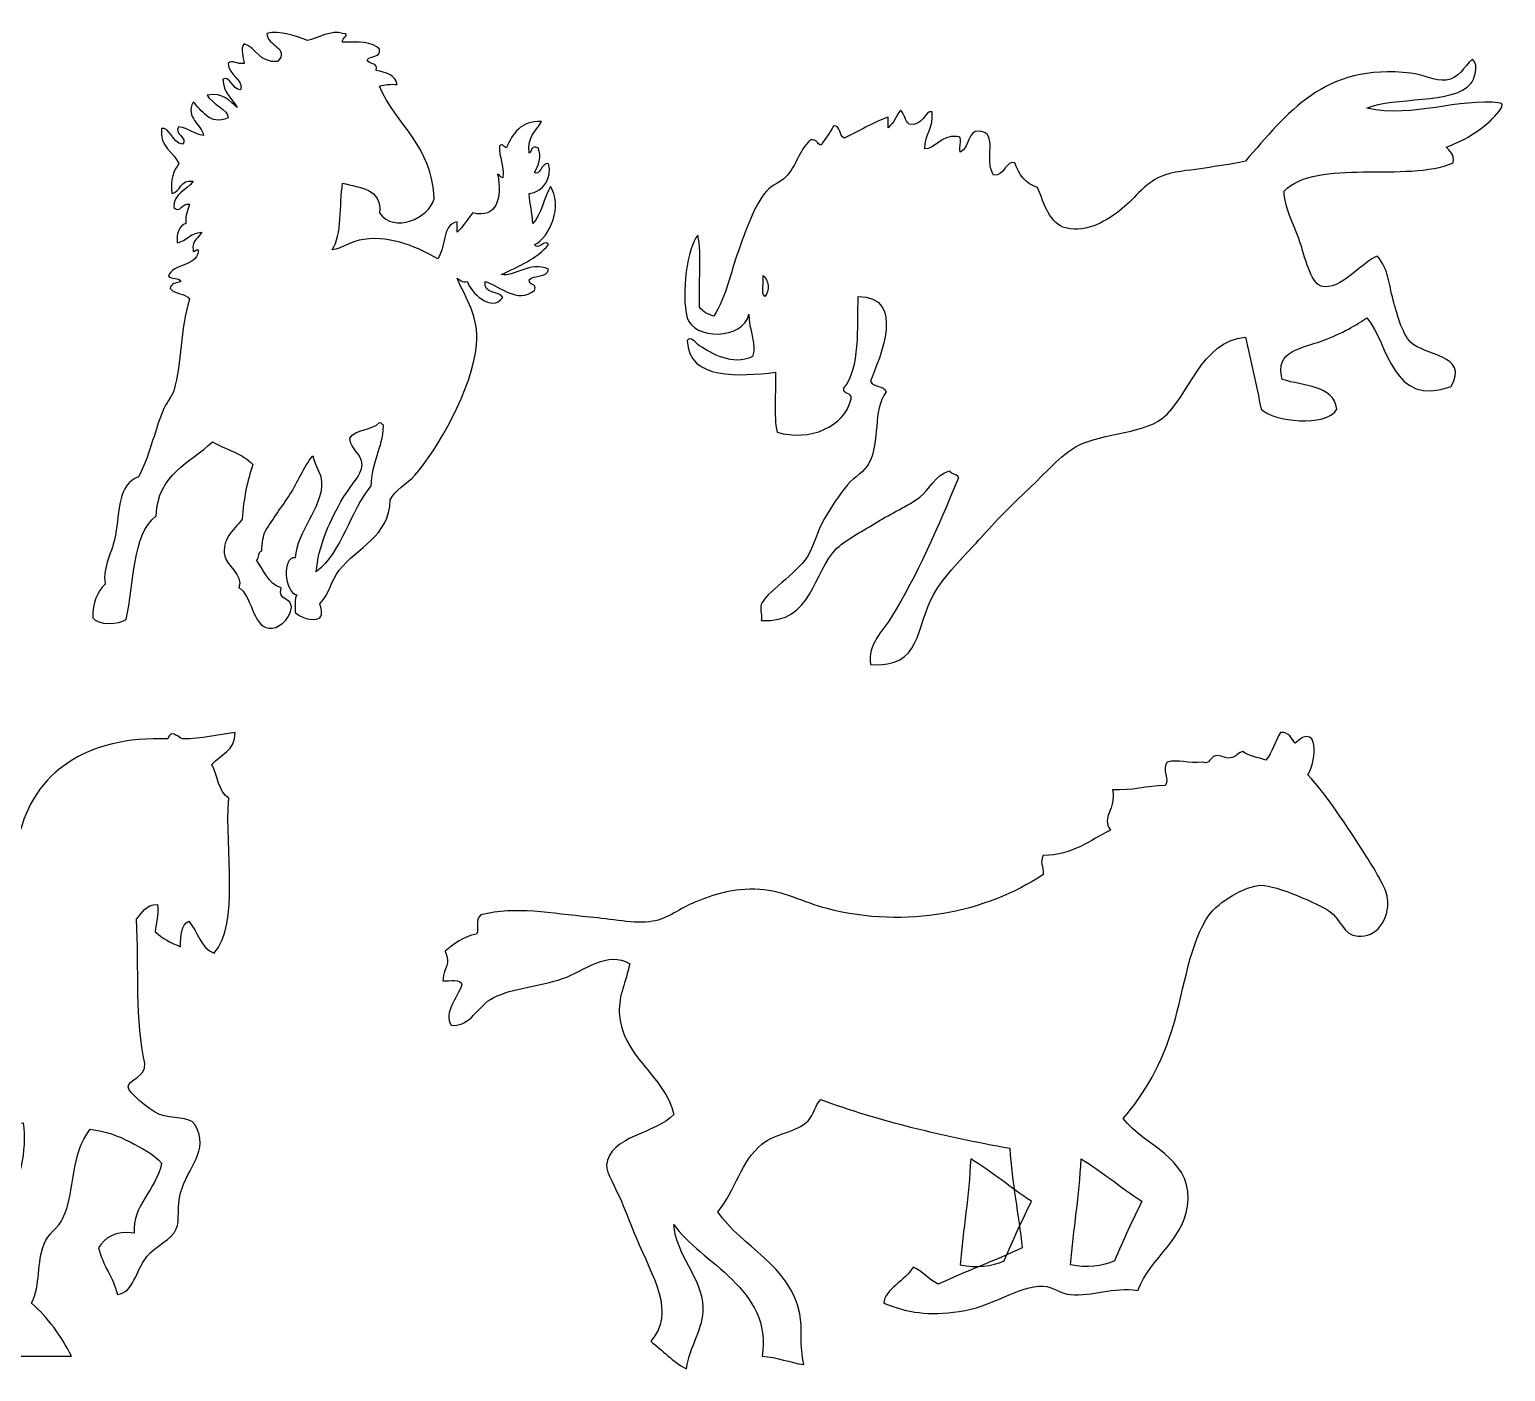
# Model space of a CAD drawing. Header units: centimetres. Extents: x -66 to 65, y -66 to 66.
# Drawn here: x 53.62 to 64.94, y 38.38 to 48.67 of the extents above; entities that cross this region are included whole.
import ezdxf

# ---------------------------------------------------------------- set-up
doc = ezdxf.new("R2010")
doc.units = ezdxf.units.CM
doc.header["$MEASUREMENT"] = 0
doc.layers.add('Layer 1', color=7, linetype='Continuous')

msp = doc.modelspace()

# ---------------------------------------------------------------- linework, layer by layer
at = {"layer": 'Layer 1'}
for points, knots in [([(54.9408, 47.11522), (54.85354, 47.11247), (54.8261, 47.04992), (54.75173, 47.0342), (54.75173, 47.0342), (54.74612, 47.11186), (54.76591, 47.16408), (54.81928, 47.18274), (54.81928, 47.18274), (54.80965, 47.25087), (54.83772, 47.28132), (54.84629, 47.33128), (54.84629, 47.33128), (54.78591, 47.34313), (54.77877, 47.25698), (54.72479, 47.30427), (54.72479, 47.30427), (54.7236, 47.42243), (54.82888, 47.43421), (54.8733, 47.50678), (54.8733, 47.50678), (54.76953, 47.52501), (54.78427, 47.42476), (54.71124, 47.41227), (54.71124, 47.41227), (54.69888, 47.51914), (54.72307, 47.58951), (54.76524, 47.64182), (54.76524, 47.64182), (54.72518, 47.73678), (54.61575, 47.76236), (54.63022, 47.91188), (54.63022, 47.91188), (54.69385, 47.93109), (54.71341, 47.79988), (54.79222, 47.79036), (54.79222, 47.79036), (54.84241, 47.83783), (54.71602, 47.87696), (54.76521, 47.9254), (54.76521, 47.9254), (54.83932, 47.91394), (54.88022, 47.86933), (54.95428, 47.8579), (54.95428, 47.8579), (54.93827, 47.94561), (54.81215, 47.99458), (54.87324, 48.11447), (54.87324, 48.11447), (54.94089, 48.05626), (54.99736, 47.9295), (55.1433, 47.99292), (55.1433, 47.99292), (55.14626, 48.05465), (55.01556, 48.09907), (54.98127, 48.16847), (54.98127, 48.16847), (55.11113, 48.1903), (55.15005, 48.12119), (55.21082, 48.07391), (55.21082, 48.07391), (55.17322, 48.14437), (55.10491, 48.18406), (55.10279, 48.29), (55.10279, 48.29), (55.15774, 48.32072), (55.17174, 48.21044), (55.23781, 48.20896), (55.23781, 48.20896), (55.26506, 48.28151), (55.14346, 48.32141), (55.14333, 48.41153), (55.14333, 48.41153), (55.17836, 48.44495), (55.20956, 48.39838), (55.26488, 48.41153), (55.26488, 48.41153), (55.26067, 48.4559), (55.23366, 48.5221), (55.26488, 48.56007), (55.26488, 48.56007), (55.36447, 48.52917), (55.38016, 48.41434), (55.52142, 48.42505), (55.52142, 48.42505), (55.61828, 48.52821), (55.43861, 48.5475), (55.4404, 48.64111), (55.4404, 48.64111), (55.53441, 48.66505), (55.66985, 48.62037), (55.75092, 48.58708), (55.75092, 48.58708), (55.83318, 48.60407), (55.93679, 48.67103), (56.02103, 48.64111), (56.02103, 48.64111), (56.08784, 48.63645), (56.00976, 48.60566), (56.02103, 48.57361), (56.02103, 48.57361), (56.13647, 48.57655), (56.25198, 48.57954), (56.30458, 48.51958), (56.30458, 48.51958), (56.31511, 48.45052), (56.23073, 48.47637), (56.21007, 48.43856), (56.21007, 48.43856), (56.21589, 48.39488), (56.29812, 48.42761), (56.27759, 48.35752), (56.27759, 48.35752), (56.35289, 48.34284), (56.42271, 48.32262), (56.43959, 48.24949), (56.43959, 48.24949), (56.38741, 48.25214), (56.34008, 48.24999), (56.30457, 48.236), (56.30457, 48.236), (56.43141, 47.93522), (56.70735, 47.78356), (56.72314, 47.37179), (56.72314, 47.37179), (56.68253, 47.22434), (56.41519, 47.10255), (56.30457, 47.26376), (56.30457, 47.26376), (56.32254, 47.45275), (56.15323, 47.45455), (56.02102, 47.49331), (56.02102, 47.49331), (55.99409, 47.3222), (56.01941, 47.09882), (55.93998, 46.98018), (55.93998, 46.98018), (56.01372, 46.98661), (56.08346, 47.04752), (56.18303, 47.06122), (56.18303, 47.06122), (56.40404, 47.09159), (56.61168, 46.99129), (56.75016, 46.91266), (56.75016, 46.91266), (56.81445, 46.99243), (56.77918, 47.17177), (56.8987, 47.19621), (56.8987, 47.19621), (56.8987, 47.16922), (56.8987, 47.14221), (56.8987, 47.11519), (56.8987, 47.11519), (56.94611, 47.15781), (56.97691, 47.21705), (57.02025, 47.26373), (57.02025, 47.26373), (57.20202, 47.21788), (57.24795, 47.38044), (57.20929, 47.56083), (57.20929, 47.56083), (57.22702, 47.55604), (57.23054, 47.53707), (57.2498, 47.53382), (57.2498, 47.53382), (57.26094, 47.635), (57.22078, 47.68487), (57.22281, 47.77689), (57.22281, 47.77689), (57.2503, 47.80404), (57.24927, 47.77094), (57.27679, 47.76337), (57.27679, 47.76337), (57.32526, 47.87248), (57.38381, 47.97144), (57.54685, 47.96594), (57.54685, 47.96594), (57.51002, 47.89024), (57.43125, 47.85648), (57.45237, 47.72287), (57.45237, 47.72287), (57.47206, 47.73917), (57.46536, 47.7819), (57.51992, 47.76335), (57.51992, 47.76335), (57.55101, 47.69847), (57.52095, 47.62034), (57.49288, 47.57433), (57.49288, 47.57433), (57.53154, 47.54097), (57.54384, 47.64881), (57.60094, 47.64183), (57.60094, 47.64183), (57.632, 47.53639), (57.55879, 47.42466), (57.4524, 47.41228), (57.4524, 47.41228), (57.45288, 47.32724), (57.47891, 47.26779), (57.47941, 47.18273), (57.47941, 47.18273), (57.54667, 47.25499), (57.56408, 47.37712), (57.61445, 47.46628), (57.61445, 47.46628), (57.71145, 47.32822), (57.61207, 47.07366), (57.4929, 47.0207), (57.4929, 47.0207), (57.52325, 46.97374), (57.56884, 47.06589), (57.60096, 47.0207), (57.60096, 47.0207), (57.50984, 46.91373), (57.37273, 46.8528), (57.23636, 46.79112), (57.23636, 46.79112), (57.33418, 46.76913), (57.45903, 46.8964), (57.60096, 46.83165), (57.60096, 46.83165), (57.5922, 46.76386), (57.48642, 46.7931), (57.45242, 46.75063), (57.45242, 46.75063), (57.44721, 46.70494), (57.51219, 46.72938), (57.4929, 46.66959), (57.4929, 46.66959), (57.35923, 46.56413), (57.22967, 46.70213), (57.11484, 46.73714), (57.11484, 46.73714), (57.09939, 46.63617), (57.22012, 46.67139), (57.24986, 46.61562), (57.24986, 46.61562), (57.16453, 46.49399), (56.99464, 46.65772), (56.97977, 46.73714), (56.97977, 46.73714), (56.93312, 46.72645), (56.92278, 46.75212), (56.89875, 46.76415), (56.89875, 46.76415), (56.96916, 46.59463), (57.06676, 46.47956), (57.04729, 46.25099), (57.04729, 46.25099), (57.0189, 45.9173), (56.74207, 45.4388), (56.57472, 45.25174), (56.57472, 45.25174), (56.51508, 45.18512), (56.41875, 45.13673), (56.38565, 45.0627), (56.38565, 45.0627), (56.37959, 44.77719), (56.13321, 44.70075), (55.99404, 44.52255), (55.99404, 44.52255), (55.93057, 44.44124), (55.92117, 44.34327), (55.8455, 44.26601), (55.8455, 44.26601), (55.8541, 44.23508), (55.8723, 44.18452), (55.8455, 44.15795), (55.8455, 44.15795), (55.78015, 44.12078), (55.69649, 44.16692), (55.65646, 44.19846), (55.65646, 44.19846), (55.66014, 44.24429), (55.64598, 44.30792), (55.66995, 44.3335), (55.66995, 44.3335), (55.57227, 44.35274), (55.55554, 44.6319), (55.65646, 44.61708), (55.65646, 44.61708), (55.66826, 44.82414), (55.86471, 44.99379), (55.859, 45.19771), (55.859, 45.19771), (55.85699, 45.26917), (55.81026, 45.31963), (55.79145, 45.40025), (55.79145, 45.40025), (55.71721, 45.30984), (55.67908, 45.20073), (55.6159, 45.1032), (55.6159, 45.1032), (55.55457, 45.00845), (55.48541, 44.91807), (55.42688, 44.81962), (55.42688, 44.81962), (55.41291, 44.79612), (55.40241, 44.72794), (55.39987, 44.67108), (55.39987, 44.67108), (55.36825, 44.66669), (55.38675, 44.61216), (55.35934, 44.60356), (55.35934, 44.60356), (55.41477, 44.52389), (55.44747, 44.42161), (55.54841, 44.3875), (55.54841, 44.3875), (55.52357, 44.28616), (55.6272, 44.31323), (55.62945, 44.23896), (55.62945, 44.23896), (55.61442, 44.13638), (55.52073, 44.06894), (55.4539, 44.07693), (55.4539, 44.07693), (55.32986, 44.09169), (55.3215, 44.3394), (55.22432, 44.3875), (55.22432, 44.3875), (55.26242, 44.49302), (55.13005, 44.55435), (55.11632, 44.63055), (55.11632, 44.63055), (55.09238, 44.76303), (55.17821, 44.82293), (55.25134, 44.91413), (55.25134, 44.91413), (55.25986, 45.07214), (55.29, 45.20856), (55.33238, 45.33273), (55.33238, 45.33273), (55.25774, 45.4201), (55.12233, 45.44671), (55.02181, 45.50828), (55.02181, 45.50828), (54.85242, 45.34456), (54.60202, 45.2619), (54.58972, 44.94112), (54.58972, 44.94112), (54.40284, 44.78592), (54.42271, 44.42394), (54.36014, 44.14441), (54.36014, 44.14441), (54.3082, 44.10417), (54.13749, 44.09935), (54.10357, 44.15793), (54.10357, 44.15793), (54.10164, 44.27694), (54.1399, 44.35568), (54.19808, 44.41447), (54.19808, 44.41447), (54.17895, 44.55708), (54.25687, 44.66188), (54.27912, 44.79259), (54.27912, 44.79259), (54.30976, 44.97208), (54.29804, 45.186), (54.4547, 45.2382), (54.4547, 45.2382), (54.53696, 45.39171), (54.57165, 45.56962), (54.64377, 45.75133), (54.64377, 45.75133), (54.66308, 45.80007), (54.71031, 45.85161), (54.72481, 45.89987), (54.72481, 45.89987), (54.79143, 46.12217), (54.77127, 46.36445), (54.84631, 46.60202), (54.84631, 46.60202), (54.81681, 46.64904), (54.7305, 46.63922), (54.6978, 46.68304), (54.6978, 46.68304), (54.70092, 46.72492), (54.74572, 46.72519), (54.77882, 46.73707), (54.77882, 46.73707), (54.76779, 46.77104), (54.70765, 46.75591), (54.68431, 46.77758), (54.68431, 46.77758), (54.71984, 46.88156), (54.89418, 46.84682), (54.91386, 46.9666), (54.91386, 46.9666), (54.9124, 47.01444), (54.86922, 46.93792), (54.87338, 46.98009), (54.87338, 46.98009), (54.8628, 47.0582), (54.9177, 47.07085), (54.9408, 47.11522)], [0, 0, 0, 0, 0.01, 0.01, 0.01, 0.01, 0.02, 0.02, 0.02, 0.02, 0.03, 0.03, 0.03, 0.03, 0.04, 0.04, 0.04, 0.04, 0.05, 0.05, 0.05, 0.05, 0.06, 0.06, 0.06, 0.06, 0.07, 0.07, 0.07, 0.07, 0.08, 0.08, 0.08, 0.08, 0.09, 0.09, 0.09, 0.09, 0.1, 0.1, 0.1, 0.1, 0.11, 0.11, 0.11, 0.11, 0.12, 0.12, 0.12, 0.12, 0.13, 0.13, 0.13, 0.13, 0.14, 0.14, 0.14, 0.14, 0.15, 0.15, 0.15, 0.15, 0.16, 0.16, 0.16, 0.16, 0.17, 0.17, 0.17, 0.17, 0.18, 0.18, 0.18, 0.18, 0.19, 0.19, 0.19, 0.19, 0.2, 0.2, 0.2, 0.2, 0.21, 0.21, 0.21, 0.21, 0.22, 0.22, 0.22, 0.22, 0.23, 0.23, 0.23, 0.23, 0.24, 0.24, 0.24, 0.24, 0.25, 0.25, 0.25, 0.25, 0.26, 0.26, 0.26, 0.26, 0.27, 0.27, 0.27, 0.27, 0.28, 0.28, 0.28, 0.28, 0.29, 0.29, 0.29, 0.29, 0.3, 0.3, 0.3, 0.3, 0.31, 0.31, 0.31, 0.31, 0.32, 0.32, 0.32, 0.32, 0.33, 0.33, 0.33, 0.33, 0.34, 0.34, 0.34, 0.34, 0.35, 0.35, 0.35, 0.35, 0.36, 0.36, 0.36, 0.36, 0.37, 0.37, 0.37, 0.37, 0.38, 0.38, 0.38, 0.38, 0.39, 0.39, 0.39, 0.39, 0.4, 0.4, 0.4, 0.4, 0.41, 0.41, 0.41, 0.41, 0.42, 0.42, 0.42, 0.42, 0.43, 0.43, 0.43, 0.43, 0.44, 0.44, 0.44, 0.44, 0.45, 0.45, 0.45, 0.45, 0.46, 0.46, 0.46, 0.46, 0.47, 0.47, 0.47, 0.47, 0.48, 0.48, 0.48, 0.48, 0.49, 0.49, 0.49, 0.49, 0.5, 0.5, 0.5, 0.5, 0.51, 0.51, 0.51, 0.51, 0.52, 0.52, 0.52, 0.52, 0.53, 0.53, 0.53, 0.53, 0.54, 0.54, 0.54, 0.54, 0.55, 0.55, 0.55, 0.55, 0.56, 0.56, 0.56, 0.56, 0.57, 0.57, 0.57, 0.57, 0.58, 0.58, 0.58, 0.58, 0.59, 0.59, 0.59, 0.59, 0.6, 0.6, 0.6, 0.6, 0.61, 0.61, 0.61, 0.61, 0.62, 0.62, 0.62, 0.62, 0.63, 0.63, 0.63, 0.63, 0.64, 0.64, 0.64, 0.64, 0.65, 0.65, 0.65, 0.65, 0.66, 0.66, 0.66, 0.66, 0.67, 0.67, 0.67, 0.67, 0.68, 0.68, 0.68, 0.68, 0.69, 0.69, 0.69, 0.69, 0.7, 0.7, 0.7, 0.7, 0.71, 0.71, 0.71, 0.71, 0.72, 0.72, 0.72, 0.72, 0.73, 0.73, 0.73, 0.73, 0.74, 0.74, 0.74, 0.74, 0.75, 0.75, 0.75, 0.75, 0.76, 0.76, 0.76, 0.76, 0.77, 0.77, 0.77, 0.77, 0.78, 0.78, 0.78, 0.78, 0.79, 0.79, 0.79, 0.79, 0.8, 0.8, 0.8, 0.8, 0.81, 0.81, 0.81, 0.81, 0.82, 0.82, 0.82, 0.82, 0.83, 0.83, 0.83, 0.83, 0.84, 0.84, 0.84, 0.84, 0.85, 0.85, 0.85, 0.85, 0.86, 0.86, 0.86, 0.86, 0.87, 0.87, 0.87, 0.87, 0.88, 0.88, 0.88, 0.88, 0.89, 0.89, 0.89, 0.89, 0.9, 0.9, 0.9, 0.9, 0.91, 0.91, 0.91, 0.91, 0.92, 0.92, 0.92, 0.92, 0.93, 0.93, 0.93, 0.93, 0.94, 0.94, 0.94, 0.94, 0.95, 0.95, 0.95, 0.95, 0.96, 0.96, 0.96, 0.96, 0.97, 0.97, 0.97, 0.97, 0.98, 0.98, 0.98, 0.98, 1, 1, 1, 1]), ([(64.6872, 48.44464), (64.74274, 48.38953), (64.69921, 48.28737), (64.67368, 48.25557), (64.67368, 48.25557), (64.54417, 48.09462), (64.07993, 48.16021), (63.87699, 48.06653), (63.87699, 48.06653), (64.24714, 47.98895), (64.56927, 48.14837), (64.90323, 48.10701), (64.90323, 48.10701), (64.94046, 48.09775), (64.88608, 48.03795), (64.87624, 48.02599), (64.87624, 48.02599), (64.79242, 47.9242), (64.63632, 47.81983), (64.48463, 47.76942), (64.48463, 47.76942), (64.51244, 47.73875), (64.5499, 47.71767), (64.53861, 47.6479), (64.53861, 47.6479), (64.18745, 47.49492), (63.49149, 47.68682), (63.24228, 47.43181), (63.24228, 47.43181), (63.24522, 47.3106), (63.31271, 47.18109), (63.36388, 47.04023), (63.36388, 47.04023), (63.39886, 46.94382), (63.44161, 46.72696), (63.52588, 46.70265), (63.52588, 46.70265), (63.67407, 46.65989), (63.8515, 46.89926), (63.95797, 46.9322), (63.95797, 46.9322), (64.04962, 46.81668), (64.04134, 46.72717), (64.07952, 46.59462), (64.07952, 46.59462), (64.10712, 46.49876), (64.14299, 46.3421), (64.21456, 46.27056), (64.21456, 46.27056), (64.31653, 46.16851), (64.66255, 46.17931), (64.52508, 45.93295), (64.52508, 45.93295), (64.06825, 45.76526), (64.04759, 46.25254), (63.87696, 46.45958), (63.87696, 46.45958), (63.7996, 46.405), (63.6894, 46.34009), (63.53935, 46.28406), (63.53935, 46.28406), (63.38288, 46.22556), (63.16195, 46.20667), (63.22878, 45.98699), (63.22878, 45.98699), (63.39007, 45.93219), (63.62047, 45.94654), (63.6474, 45.75741), (63.6474, 45.75741), (63.56234, 45.61684), (63.16377, 45.66338), (63.06677, 45.75741), (63.06677, 45.75741), (63.0288, 45.94452), (62.98528, 46.12603), (62.94525, 46.31105), (62.94525, 46.31105), (62.60264, 46.28184), (62.51242, 45.84816), (62.31059, 45.68991), (62.31059, 45.68991), (62.14078, 45.55677), (61.80743, 45.58349), (61.60841, 45.44686), (61.60841, 45.44686), (61.48458, 45.36185), (61.3597, 45.21323), (61.23032, 45.09573), (61.23032, 45.09573), (61.10134, 44.9786), (60.98251, 44.84229), (60.87924, 44.73116), (60.87924, 44.73116), (60.79328, 44.63866), (60.63093, 44.47372), (60.55515, 44.33958), (60.55515, 44.33958), (60.40973, 44.08219), (60.47011, 43.77078), (60.069, 43.79946), (60.069, 43.79946), (60.04633, 43.9531), (60.16578, 44.05873), (60.23106, 44.16403), (60.23106, 44.16403), (60.43011, 44.48518), (60.58417, 44.84507), (60.74417, 45.23078), (60.74417, 45.23078), (60.74015, 45.26727), (60.68739, 45.25502), (60.67667, 45.28481), (60.67667, 45.28481), (60.56787, 45.25716), (60.51993, 45.13699), (60.44706, 45.08224), (60.44706, 45.08224), (60.35364, 45.01199), (60.22661, 44.95963), (60.12305, 44.89322), (60.12305, 44.89322), (60.02031, 44.82734), (59.8958, 44.76934), (59.81246, 44.69065), (59.81246, 44.69065), (59.62725, 44.51576), (59.62783, 44.1115), (59.23181, 44.13701), (59.23181, 44.13701), (59.24123, 44.17114), (59.21961, 44.21424), (59.23181, 44.25853), (59.23181, 44.25853), (59.25417, 44.33947), (59.51095, 44.50602), (59.58294, 44.62315), (59.58294, 44.62315), (59.63371, 44.7057), (59.65996, 44.81897), (59.71798, 44.9202), (59.71798, 44.9202), (59.76743, 45.00651), (59.8313, 45.1048), (59.8935, 45.17679), (59.8935, 45.17679), (59.94853, 45.24042), (60.02357, 45.2786), (60.05561, 45.33879), (60.05561, 45.33879), (60.15007, 45.51672), (60.08077, 45.74344), (60.19057, 45.89243), (60.19057, 45.89243), (60.17178, 45.94117), (60.089, 45.92585), (60.06905, 45.97347), (60.06905, 45.97347), (60.14263, 46.1522), (60.34641, 46.62477), (59.97454, 46.62162), (59.97454, 46.62162), (59.96999, 46.3845), (59.99097, 46.07361), (59.86654, 45.91944), (59.86654, 45.91944), (59.8559, 45.86377), (59.93118, 45.89409), (59.92054, 45.83842), (59.92054, 45.83842), (59.87501, 45.62157), (59.60174, 45.50809), (59.35338, 45.58185), (59.35338, 45.58185), (59.32428, 45.71028), (59.34719, 45.89067), (59.33989, 46.04093), (59.33989, 46.04093), (59.07076, 46.0109), (58.67295, 45.97714), (58.66475, 46.28403), (58.66475, 46.28403), (58.68555, 46.32827), (58.72881, 46.26239), (58.75923, 46.2435), (58.75923, 46.2435), (58.84712, 46.18905), (59.01225, 46.08528), (59.16433, 46.16246), (59.16433, 46.16246), (59.20148, 46.2698), (59.13284, 46.36884), (59.13734, 46.48655), (59.13734, 46.48655), (59.09358, 46.28491), (58.70977, 46.29264), (58.66474, 46.45954), (58.66474, 46.45954), (58.61473, 46.6447), (58.66474, 47.00053), (58.74576, 47.0942), (58.74576, 47.0942), (58.77719, 46.93659), (58.75031, 46.72066), (58.75925, 46.54059), (58.75925, 46.54059), (58.78505, 46.50786), (58.8191, 46.48339), (58.86731, 46.47304), (58.86731, 46.47304), (58.96491, 46.62306), (58.99516, 46.80448), (59.0563, 46.97268), (59.0563, 46.97268), (59.11213, 47.12606), (59.17335, 47.31733), (59.27239, 47.43179), (59.27239, 47.43179), (59.31486, 47.48087), (59.38068, 47.49717), (59.42093, 47.53982), (59.42093, 47.53982), (59.50359, 47.62737), (59.51978, 47.74384), (59.60997, 47.8234), (59.60997, 47.8234), (59.66223, 47.83512), (59.65802, 47.79038), (59.69101, 47.78289), (59.69101, 47.78289), (59.7216, 47.83329), (59.7594, 47.87655), (59.78555, 47.93143), (59.78555, 47.93143), (59.84543, 47.93281), (59.82751, 47.85642), (59.86657, 47.83687), (59.86657, 47.83687), (59.98068, 47.88934), (60.08252, 47.954), (60.20413, 47.99893), (60.20413, 47.99893), (60.20413, 47.97192), (60.20413, 47.94493), (60.20413, 47.91791), (60.20413, 47.91791), (60.2463, 47.95231), (60.2702, 48.00491), (60.29869, 48.05295), (60.29869, 48.05295), (60.33269, 48.02845), (60.33219, 47.96939), (60.36619, 47.94492), (60.36619, 47.94492), (60.47226, 47.92013), (60.48835, 48.05644), (60.54174, 48.03943), (60.54174, 48.03943), (60.5574, 47.91124), (60.48417, 47.87192), (60.48771, 47.75588), (60.48771, 47.75588), (60.55571, 47.74667), (60.61445, 47.86306), (60.73078, 47.85039), (60.73078, 47.85039), (60.7855, 47.85563), (60.74568, 47.76625), (60.75777, 47.72887), (60.75777, 47.72887), (60.84265, 47.77168), (60.80201, 47.89648), (60.90633, 47.89093), (60.90633, 47.89093), (61.05346, 47.8831), (60.93829, 47.6708), (61.01433, 47.55335), (61.01433, 47.55335), (61.10109, 47.54655), (61.11154, 47.67657), (61.17641, 47.64789), (61.17641, 47.64789), (61.20919, 47.55915), (61.25827, 47.48668), (61.35193, 47.45882), (61.35193, 47.45882), (61.40268, 47.32899), (61.44713, 47.17876), (61.56799, 47.14825), (61.56799, 47.14825), (61.73005, 47.1074), (61.88967, 47.20686), (62.00011, 47.29679), (62.00011, 47.29679), (62.09991, 47.3781), (62.18638, 47.50806), (62.32417, 47.55336), (62.32417, 47.55336), (62.43852, 47.59096), (62.54592, 47.59125), (62.63474, 47.60739), (62.63474, 47.60739), (62.72853, 47.62446), (62.82217, 47.63282), (62.94533, 47.66142), (62.94533, 47.66142), (63.26704, 48.02668), (63.54321, 48.4139), (64.21464, 48.33658), (64.21464, 48.33658), (64.30148, 48.32661), (64.40167, 48.27144), (64.4847, 48.28255), (64.4847, 48.28255), (64.58317, 48.29581), (64.6187, 48.37945), (64.6872, 48.44464)], [0, 0, 0, 0, 0.0125, 0.0125, 0.0125, 0.0125, 0.025, 0.025, 0.025, 0.025, 0.0375, 0.0375, 0.0375, 0.0375, 0.05, 0.05, 0.05, 0.05, 0.0625, 0.0625, 0.0625, 0.0625, 0.075, 0.075, 0.075, 0.075, 0.0875, 0.0875, 0.0875, 0.0875, 0.1, 0.1, 0.1, 0.1, 0.1125, 0.1125, 0.1125, 0.1125, 0.125, 0.125, 0.125, 0.125, 0.1375, 0.1375, 0.1375, 0.1375, 0.15, 0.15, 0.15, 0.15, 0.1625, 0.1625, 0.1625, 0.1625, 0.175, 0.175, 0.175, 0.175, 0.1875, 0.1875, 0.1875, 0.1875, 0.2, 0.2, 0.2, 0.2, 0.2125, 0.2125, 0.2125, 0.2125, 0.225, 0.225, 0.225, 0.225, 0.2375, 0.2375, 0.2375, 0.2375, 0.25, 0.25, 0.25, 0.25, 0.2625, 0.2625, 0.2625, 0.2625, 0.275, 0.275, 0.275, 0.275, 0.2875, 0.2875, 0.2875, 0.2875, 0.3, 0.3, 0.3, 0.3, 0.3125, 0.3125, 0.3125, 0.3125, 0.325, 0.325, 0.325, 0.325, 0.3375, 0.3375, 0.3375, 0.3375, 0.35, 0.35, 0.35, 0.35, 0.3625, 0.3625, 0.3625, 0.3625, 0.375, 0.375, 0.375, 0.375, 0.3875, 0.3875, 0.3875, 0.3875, 0.4, 0.4, 0.4, 0.4, 0.4125, 0.4125, 0.4125, 0.4125, 0.425, 0.425, 0.425, 0.425, 0.4375, 0.4375, 0.4375, 0.4375, 0.45, 0.45, 0.45, 0.45, 0.4625, 0.4625, 0.4625, 0.4625, 0.475, 0.475, 0.475, 0.475, 0.4875, 0.4875, 0.4875, 0.4875, 0.5, 0.5, 0.5, 0.5, 0.5125, 0.5125, 0.5125, 0.5125, 0.525, 0.525, 0.525, 0.525, 0.5375, 0.5375, 0.5375, 0.5375, 0.55, 0.55, 0.55, 0.55, 0.5625, 0.5625, 0.5625, 0.5625, 0.575, 0.575, 0.575, 0.575, 0.5875, 0.5875, 0.5875, 0.5875, 0.6, 0.6, 0.6, 0.6, 0.6125, 0.6125, 0.6125, 0.6125, 0.625, 0.625, 0.625, 0.625, 0.6375, 0.6375, 0.6375, 0.6375, 0.65, 0.65, 0.65, 0.65, 0.6625, 0.6625, 0.6625, 0.6625, 0.675, 0.675, 0.675, 0.675, 0.6875, 0.6875, 0.6875, 0.6875, 0.7, 0.7, 0.7, 0.7, 0.7125, 0.7125, 0.7125, 0.7125, 0.725, 0.725, 0.725, 0.725, 0.7375, 0.7375, 0.7375, 0.7375, 0.75, 0.75, 0.75, 0.75, 0.7625, 0.7625, 0.7625, 0.7625, 0.775, 0.775, 0.775, 0.775, 0.7875, 0.7875, 0.7875, 0.7875, 0.8, 0.8, 0.8, 0.8, 0.8125, 0.8125, 0.8125, 0.8125, 0.825, 0.825, 0.825, 0.825, 0.8375, 0.8375, 0.8375, 0.8375, 0.85, 0.85, 0.85, 0.85, 0.8625, 0.8625, 0.8625, 0.8625, 0.875, 0.875, 0.875, 0.875, 0.8875, 0.8875, 0.8875, 0.8875, 0.9, 0.9, 0.9, 0.9, 0.9125, 0.9125, 0.9125, 0.9125, 0.925, 0.925, 0.925, 0.925, 0.9375, 0.9375, 0.9375, 0.9375, 0.95, 0.95, 0.95, 0.95, 0.9625, 0.9625, 0.9625, 0.9625, 0.975, 0.975, 0.975, 0.975, 1, 1, 1, 1]), ([(59.2589, 46.62172), (59.29912, 46.66297), (59.2893, 46.75406), (59.24538, 46.78375), (59.24538, 46.78375), (59.25401, 46.73387), (59.22789, 46.64923), (59.2589, 46.62172)], [0, 0, 0, 0, 0.33333333, 0.33333333, 0.33333333, 0.33333333, 1, 1, 1, 1]), ([(56.07509, 45.53534), (56.08438, 45.44321), (56.16873, 45.41913), (56.1696, 45.3328), (56.1696, 45.3328), (56.17039, 45.25099), (56.06464, 45.15468), (56.0076, 45.04922), (56.0076, 45.04922), (55.90648, 44.86258), (55.83742, 44.71084), (55.81853, 44.5091), (55.81853, 44.5091), (56.01885, 44.66883), (56.07602, 44.97178), (56.23707, 45.17077), (56.23707, 45.17077), (56.24117, 45.35122), (56.32467, 45.45229), (56.33161, 45.6299), (56.33161, 45.6299), (56.32878, 45.64506), (56.31661, 45.65088), (56.3046, 45.65691), (56.3046, 45.65691), (56.25014, 45.59437), (56.11822, 45.60926), (56.07509, 45.53534)], [0, 0, 0, 0, 0.125, 0.125, 0.125, 0.125, 0.25, 0.25, 0.25, 0.25, 0.375, 0.375, 0.375, 0.375, 0.5, 0.5, 0.5, 0.5, 0.625, 0.625, 0.625, 0.625, 0.75, 0.75, 0.75, 0.75, 1, 1, 1, 1]), ([(55.19583, 43.27738), (55.19718, 43.13493), (55.08148, 43.11088), (55.01874, 43.03317), (55.01874, 43.03317), (55.06028, 42.94501), (55.07004, 42.82473), (55.14751, 42.77287), (55.14751, 42.77287), (55.11433, 42.37234), (55.23551, 41.816), (55.03485, 41.58486), (55.03485, 41.58486), (54.9297, 41.62513), (54.91039, 41.75192), (54.84157, 41.82899), (54.84157, 41.82899), (54.78151, 41.80293), (54.77823, 41.71948), (54.77722, 41.63365), (54.77722, 41.63365), (54.70504, 41.66387), (54.63739, 41.69837), (54.58397, 41.74763), (54.58397, 41.74763), (54.58812, 41.81933), (54.60966, 41.87349), (54.60011, 41.95919), (54.60011, 41.95919), (54.5105, 41.95747), (54.48166, 41.89447), (54.43903, 41.84523), (54.43903, 41.84523), (54.45903, 41.47481), (54.42927, 41.05426), (54.50343, 40.73866), (54.50343, 40.73866), (54.51764, 40.63486), (54.37445, 40.61264), (54.37468, 40.55962), (54.37468, 40.55962), (54.37487, 40.52369), (54.52126, 40.38761), (54.61614, 40.34801), (54.61614, 40.34801), (54.71335, 40.30753), (54.84373, 40.33949), (54.88988, 40.26673), (54.88988, 40.26673), (55.00116, 40.0644), (54.8336, 39.94743), (54.77722, 39.74587), (54.77722, 39.74587), (54.74822, 39.64279), (54.77391, 39.53725), (54.74502, 39.4692), (54.74502, 39.4692), (54.70917, 39.38485), (54.57995, 39.33633), (54.51959, 39.25769), (54.51959, 39.25769), (54.42931, 39.14016), (54.41926, 38.98572), (54.29411, 38.96485), (54.29411, 38.96485), (54.26106, 39.09952), (54.18068, 39.18639), (54.14922, 39.3228), (54.14922, 39.3228), (54.19737, 39.40429), (54.27611, 39.45496), (54.42288, 39.43668), (54.42288, 39.43668), (54.40679, 39.6512), (54.59065, 39.76741), (54.6323, 39.97378), (54.6323, 39.97378), (54.57163, 40.04374), (54.47387, 40.09292), (54.39076, 40.13647), (54.39076, 40.13647), (54.30048, 40.1838), (54.19984, 40.21928), (54.08474, 40.23413), (54.08474, 40.23413), (53.92787, 40.03847), (53.9747, 39.7673), (53.87556, 39.55063), (53.87556, 39.55063), (53.84389, 39.48139), (53.75856, 39.4281), (53.73067, 39.35526), (53.73067, 39.35526), (53.67405, 39.20783), (53.70609, 39.04313), (53.63396, 38.89962), (53.63396, 38.89962), (53.7612, 38.78953), (53.86042, 38.65107), (53.93998, 38.49277), (53.93998, 38.49277), (53.8111, 38.49277), (53.68228, 38.49277), (53.55353, 38.49277), (53.55353, 38.49277), (53.49678, 38.48832), (53.56419, 38.5572), (53.48905, 38.55791), (53.48905, 38.55791), (53.4491, 38.56632), (53.43174, 38.59749), (53.40859, 38.62302), (53.40859, 38.62302), (53.42613, 38.70835), (53.48011, 38.75682), (53.52136, 38.81828), (53.52136, 38.81828), (53.44606, 38.83447), (53.37145, 38.8513), (53.32811, 38.89961), (53.32811, 38.89961), (53.36348, 39.13509), (53.43849, 39.33054), (53.5052, 39.53432), (53.5052, 39.53432), (53.5034, 39.59218), (53.44562, 39.59345), (53.45691, 39.66447), (53.45691, 39.66447), (53.53464, 39.82378), (53.6028, 40.0641), (53.56962, 40.28288), (53.56962, 40.28288), (52.97513, 40.26793), (52.48565, 40.35908), (52.07218, 40.52704), (52.07218, 40.52704), (52.0076, 40.50553), (52.02527, 40.40086), (51.99169, 40.34797), (51.99169, 40.34797), (51.86773, 40.23457), (51.74423, 40.12075), (51.54084, 40.08762), (51.54084, 40.08762), (51.61577, 39.99166), (51.71028, 39.80965), (51.86292, 39.72961), (51.86292, 39.72961), (51.97013, 39.67328), (52.10618, 39.70519), (52.201, 39.61568), (52.201, 39.61568), (52.23143, 39.28651), (52.1438, 39.07678), (52.03997, 38.88334), (52.03997, 38.88334), (51.96631, 38.98251), (51.90892, 39.09802), (51.84674, 39.2088), (51.84674, 39.2088), (51.88891, 39.33284), (51.81168, 39.41748), (51.92731, 39.4855), (51.92731, 39.4855), (51.86288, 39.4855), (51.79843, 39.4855), (51.73403, 39.4855), (51.73403, 39.4855), (51.61454, 39.57416), (51.59846, 39.72365), (51.46027, 39.77839), (51.46027, 39.77839), (51.39889, 39.80276), (51.32388, 39.77474), (51.25106, 39.79461), (51.25106, 39.79461), (51.10901, 39.83348), (51.01026, 39.9564), (50.89684, 40.00625), (50.89684, 40.00625), (50.89274, 39.73368), (50.82445, 39.52614), (50.73574, 39.339), (50.73574, 39.339), (50.72196, 38.88558), (50.99532, 38.63574), (51.1383, 38.39507), (51.1383, 38.39507), (51.00815, 38.40454), (50.83964, 38.37528), (50.73574, 38.41137), (50.73574, 38.41137), (50.70743, 38.48461), (50.71415, 38.61634), (50.75196, 38.6718), (50.75196, 38.6718), (50.69425, 38.71662), (50.6053, 38.72972), (50.55863, 38.7857), (50.55863, 38.7857), (50.51503, 39.05901), (50.5712, 39.3681), (50.52646, 39.61565), (50.52646, 39.61565), (50.51278, 39.69153), (50.46558, 39.74964), (50.4782, 39.82724), (50.4782, 39.82724), (50.51503, 40.05449), (50.83814, 40.05002), (50.78411, 40.41308), (50.78411, 40.41308), (50.7698, 40.50941), (50.69053, 40.59199), (50.63922, 40.6897), (50.63922, 40.6897), (50.53053, 40.89639), (50.47976, 41.25038), (50.59088, 41.51967), (50.59088, 41.51967), (50.61776, 41.58468), (50.7024, 41.63738), (50.68745, 41.73126), (50.68745, 41.73126), (50.58286, 41.74023), (50.58564, 41.63757), (50.54259, 41.58479), (50.54259, 41.58479), (50.4666, 41.49163), (50.32738, 41.36738), (50.20443, 41.32441), (50.20443, 41.32441), (49.7903, 41.17966), (49.37157, 41.41228), (49.2545, 41.74753), (49.2545, 41.74753), (49.25291, 41.7978), (49.30316, 41.796), (49.35115, 41.79629), (49.35115, 41.79629), (49.24082, 42.22809), (49.43894, 42.54204), (49.88233, 42.51233), (49.88233, 42.51233), (49.49982, 42.39882), (49.55909, 41.82166), (50.0274, 41.8777), (50.0274, 41.8777), (50.26121, 41.90561), (50.36395, 42.11548), (50.62306, 42.00785), (50.62306, 42.00785), (50.67468, 41.98639), (50.74009, 41.88088), (50.76803, 41.8777), (50.76803, 41.8777), (50.78525, 41.87572), (50.86873, 41.94131), (50.91292, 41.95909), (50.91292, 41.95909), (50.9679, 41.98108), (51.02955, 41.98856), (51.07384, 42.00785), (51.07384, 42.00785), (51.21574, 42.06966), (51.34726, 42.15668), (51.57298, 42.13803), (51.57298, 42.13803), (51.8627, 42.11419), (52.20208, 41.94107), (52.47473, 41.91025), (52.47473, 41.91025), (52.77199, 41.87662), (53.28237, 41.90348), (53.40852, 42.00785), (53.40852, 42.00785), (53.51364, 42.09485), (53.49528, 42.2918), (53.53735, 42.47979), (53.53735, 42.47979), (53.64689, 42.97062), (54.05855, 43.25423), (54.68054, 43.22843), (54.68054, 43.22843), (54.70679, 43.30495), (54.74338, 43.25034), (54.79325, 43.22843), (54.79325, 43.22843), (54.94442, 43.22761), (55.06137, 43.26132), (55.19583, 43.27738)], [0, 0, 0, 0, 0.01351351, 0.01351351, 0.01351351, 0.01351351, 0.02702703, 0.02702703, 0.02702703, 0.02702703, 0.04054054, 0.04054054, 0.04054054, 0.04054054, 0.05405405, 0.05405405, 0.05405405, 0.05405405, 0.06756757, 0.06756757, 0.06756757, 0.06756757, 0.08108108, 0.08108108, 0.08108108, 0.08108108, 0.09459459, 0.09459459, 0.09459459, 0.09459459, 0.10810811, 0.10810811, 0.10810811, 0.10810811, 0.12162162, 0.12162162, 0.12162162, 0.12162162, 0.13513514, 0.13513514, 0.13513514, 0.13513514, 0.14864865, 0.14864865, 0.14864865, 0.14864865, 0.16216216, 0.16216216, 0.16216216, 0.16216216, 0.17567568, 0.17567568, 0.17567568, 0.17567568, 0.18918919, 0.18918919, 0.18918919, 0.18918919, 0.2027027, 0.2027027, 0.2027027, 0.2027027, 0.21621622, 0.21621622, 0.21621622, 0.21621622, 0.22972973, 0.22972973, 0.22972973, 0.22972973, 0.24324324, 0.24324324, 0.24324324, 0.24324324, 0.25675676, 0.25675676, 0.25675676, 0.25675676, 0.27027027, 0.27027027, 0.27027027, 0.27027027, 0.28378378, 0.28378378, 0.28378378, 0.28378378, 0.2972973, 0.2972973, 0.2972973, 0.2972973, 0.31081081, 0.31081081, 0.31081081, 0.31081081, 0.32432432, 0.32432432, 0.32432432, 0.32432432, 0.33783784, 0.33783784, 0.33783784, 0.33783784, 0.35135135, 0.35135135, 0.35135135, 0.35135135, 0.36486486, 0.36486486, 0.36486486, 0.36486486, 0.37837838, 0.37837838, 0.37837838, 0.37837838, 0.39189189, 0.39189189, 0.39189189, 0.39189189, 0.40540541, 0.40540541, 0.40540541, 0.40540541, 0.41891892, 0.41891892, 0.41891892, 0.41891892, 0.43243243, 0.43243243, 0.43243243, 0.43243243, 0.44594595, 0.44594595, 0.44594595, 0.44594595, 0.45945946, 0.45945946, 0.45945946, 0.45945946, 0.47297297, 0.47297297, 0.47297297, 0.47297297, 0.48648649, 0.48648649, 0.48648649, 0.48648649, 0.5, 0.5, 0.5, 0.5, 0.51351351, 0.51351351, 0.51351351, 0.51351351, 0.52702703, 0.52702703, 0.52702703, 0.52702703, 0.54054054, 0.54054054, 0.54054054, 0.54054054, 0.55405405, 0.55405405, 0.55405405, 0.55405405, 0.56756757, 0.56756757, 0.56756757, 0.56756757, 0.58108108, 0.58108108, 0.58108108, 0.58108108, 0.59459459, 0.59459459, 0.59459459, 0.59459459, 0.60810811, 0.60810811, 0.60810811, 0.60810811, 0.62162162, 0.62162162, 0.62162162, 0.62162162, 0.63513514, 0.63513514, 0.63513514, 0.63513514, 0.64864865, 0.64864865, 0.64864865, 0.64864865, 0.66216216, 0.66216216, 0.66216216, 0.66216216, 0.67567568, 0.67567568, 0.67567568, 0.67567568, 0.68918919, 0.68918919, 0.68918919, 0.68918919, 0.7027027, 0.7027027, 0.7027027, 0.7027027, 0.71621622, 0.71621622, 0.71621622, 0.71621622, 0.72972973, 0.72972973, 0.72972973, 0.72972973, 0.74324324, 0.74324324, 0.74324324, 0.74324324, 0.75675676, 0.75675676, 0.75675676, 0.75675676, 0.77027027, 0.77027027, 0.77027027, 0.77027027, 0.78378378, 0.78378378, 0.78378378, 0.78378378, 0.7972973, 0.7972973, 0.7972973, 0.7972973, 0.81081081, 0.81081081, 0.81081081, 0.81081081, 0.82432432, 0.82432432, 0.82432432, 0.82432432, 0.83783784, 0.83783784, 0.83783784, 0.83783784, 0.85135135, 0.85135135, 0.85135135, 0.85135135, 0.86486486, 0.86486486, 0.86486486, 0.86486486, 0.87837838, 0.87837838, 0.87837838, 0.87837838, 0.89189189, 0.89189189, 0.89189189, 0.89189189, 0.90540541, 0.90540541, 0.90540541, 0.90540541, 0.91891892, 0.91891892, 0.91891892, 0.91891892, 0.93243243, 0.93243243, 0.93243243, 0.93243243, 0.94594595, 0.94594595, 0.94594595, 0.94594595, 0.95945946, 0.95945946, 0.95945946, 0.95945946, 0.97297297, 0.97297297, 0.97297297, 0.97297297, 1, 1, 1, 1]), ([(63.21445, 43.27738), (63.28335, 43.28177), (63.29652, 43.23005), (63.32714, 43.19591), (63.32714, 43.19591), (63.35759, 43.21962), (63.40636, 43.27386), (63.45599, 43.22848), (63.45599, 43.22848), (63.4947, 43.14572), (63.46218, 43.00925), (63.42379, 42.95186), (63.42379, 42.95186), (63.57439, 42.79226), (63.72557, 42.55739), (63.85845, 42.34977), (63.85845, 42.34977), (63.9297, 42.23835), (64.02702, 42.084), (64.03559, 42.0079), (64.03559, 42.0079), (64.05565, 41.83044), (63.94206, 41.70456), (63.81022, 41.71501), (63.81022, 41.71501), (63.68756, 41.72475), (63.69171, 41.83553), (63.58479, 41.9103), (63.58479, 41.9103), (63.51804, 41.957), (63.1767, 42.1071), (63.06951, 42.10556), (63.06951, 42.10556), (62.9383, 42.10373), (62.73823, 41.97464), (62.667, 41.87778), (62.667, 41.87778), (62.52571, 41.68598), (62.47396, 41.3076), (62.39329, 41.03154), (62.39329, 41.03154), (62.30727, 40.73719), (62.17141, 40.50528), (62.00689, 40.3155), (62.00689, 40.3155), (62.17969, 40.10121), (62.51288, 40.02216), (62.50595, 39.69704), (62.50595, 39.69704), (62.49979, 39.40274), (62.217, 39.25198), (62.11961, 38.99732), (62.11961, 38.99732), (61.92879, 39.0259), (61.77076, 38.95168), (61.60431, 38.96483), (61.60431, 38.96483), (61.53351, 38.97033), (61.46681, 39.0277), (61.39502, 39.02989), (61.39502, 39.02989), (61.20918, 39.0355), (60.98915, 38.86582), (60.75097, 38.83455), (60.75097, 38.83455), (60.51475, 38.80359), (60.35822, 38.82309), (60.17137, 38.89964), (60.17137, 38.89964), (60.17499, 39.00153), (60.34009, 39.07453), (60.3968, 39.17637), (60.3968, 39.17637), (60.47221, 39.14409), (60.51454, 39.07839), (60.58997, 39.04614), (60.58997, 39.04614), (60.80031, 39.14261), (61.0236, 39.22635), (61.23402, 39.32279), (61.23402, 39.32279), (61.20441, 39.58034), (61.15729, 39.82021), (61.13739, 40.08765), (61.13739, 40.08765), (60.62532, 40.18309), (60.1307, 40.29614), (59.68837, 40.46198), (59.68837, 40.46198), (59.64281, 40.41988), (59.63929, 40.34599), (59.59174, 40.29921), (59.59174, 40.29921), (59.49853, 40.2074), (59.33779, 40.20277), (59.23754, 40.12019), (59.23754, 40.12019), (59.07397, 39.98565), (59.03791, 39.77292), (58.89948, 39.59941), (58.89948, 39.59941), (59.0776, 39.33348), (59.45262, 39.19193), (59.52731, 38.81828), (59.52731, 38.81828), (59.55009, 38.70464), (59.52276, 38.57449), (59.55956, 38.42768), (59.55956, 38.42768), (59.44597, 38.44313), (59.35938, 38.4857), (59.23756, 38.49277), (59.23756, 38.49277), (59.32498, 39.00466), (58.7638, 39.21156), (58.56128, 39.50176), (58.56128, 39.50176), (58.57475, 39.27345), (58.77948, 39.09364), (58.78665, 38.86713), (58.78665, 38.86713), (58.79178, 38.70608), (58.68338, 38.57246), (58.6579, 38.39514), (58.6579, 38.39514), (58.55103, 38.44996), (58.47642, 38.53717), (58.38414, 38.60667), (58.38414, 38.60667), (58.57993, 38.82762), (58.39785, 39.09805), (58.27145, 39.40407), (58.27145, 39.40407), (58.23682, 39.48789), (58.19792, 39.58714), (58.15876, 39.6808), (58.15876, 39.6808), (58.11584, 39.78314), (58.04123, 39.90252), (58.04602, 39.95753), (58.04602, 39.95753), (58.06592, 40.18515), (58.42496, 40.19544), (58.56127, 40.348), (58.56127, 40.348), (58.4965, 40.64269), (58.15357, 40.79668), (58.14267, 41.12918), (58.14267, 41.12918), (58.13822, 41.26258), (58.19336, 41.36175), (58.22318, 41.50346), (58.22318, 41.50346), (58.05186, 41.60858), (57.8784, 41.44893), (57.70793, 41.38953), (57.70793, 41.38953), (57.53169, 41.32817), (57.32889, 41.31931), (57.17654, 41.24308), (57.17654, 41.24308), (57.05192, 41.18069), (57.0061, 41.01771), (56.85457, 41.03152), (56.85457, 41.03152), (56.7875, 41.12698), (56.9045, 41.24374), (56.93506, 41.34071), (56.93506, 41.34071), (56.92942, 41.39469), (56.8423, 41.3663), (56.79009, 41.37331), (56.79009, 41.37331), (56.7979, 41.49782), (56.85444, 41.4838), (56.80626, 41.60112), (56.80626, 41.60112), (56.87643, 41.65494), (56.94347, 41.71198), (57.04777, 41.73132), (57.04777, 41.73132), (57.07259, 41.77439), (57.0311, 41.83469), (57.08, 41.87777), (57.08, 41.87777), (57.35477, 41.94876), (57.61568, 41.88732), (57.91719, 41.86152), (57.91719, 41.86152), (58.07544, 41.84792), (58.25715, 41.8063), (58.40019, 41.82898), (58.40019, 41.82898), (58.51182, 41.84652), (58.61641, 41.93304), (58.72232, 41.97543), (58.72232, 41.97543), (58.8671, 42.03337), (59.00841, 42.0856), (59.22138, 42.07306), (59.22138, 42.07306), (59.40016, 42.06256), (59.5583, 41.97281), (59.73663, 41.92656), (59.73663, 41.92656), (60.34792, 41.76805), (60.95535, 41.89904), (61.39506, 42.18696), (61.39506, 42.18696), (61.3972, 42.25528), (61.36566, 42.27784), (61.39506, 42.33343), (61.39506, 42.33343), (61.62578, 42.33891), (61.75135, 42.45061), (61.91023, 42.52875), (61.91023, 42.52875), (61.83813, 42.63405), (61.955, 42.68565), (61.9264, 42.83794), (61.9264, 42.83794), (62.07875, 42.83035), (62.18675, 42.86768), (62.32886, 42.87054), (62.32886, 42.87054), (62.37058, 42.91182), (62.2992, 42.99505), (62.345, 43.04945), (62.345, 43.04945), (62.42837, 43.07623), (62.50486, 43.0367), (62.61874, 43.04945), (62.61874, 43.04945), (62.67076, 43.0281), (62.6747, 43.08953), (62.71531, 43.09827), (62.71531, 43.09827), (62.75846, 43.10766), (62.78619, 43.07713), (62.828, 43.08208), (62.828, 43.08208), (62.88221, 43.08838), (62.86634, 43.11351), (62.9246, 43.1309), (62.9246, 43.1309), (62.97191, 43.09727), (63.0407, 43.08558), (63.10169, 43.06581), (63.10169, 43.06581), (63.15037, 43.12512), (63.17489, 43.2088), (63.21445, 43.27738)], [0, 0, 0, 0, 0.015625, 0.015625, 0.015625, 0.015625, 0.03125, 0.03125, 0.03125, 0.03125, 0.046875, 0.046875, 0.046875, 0.046875, 0.0625, 0.0625, 0.0625, 0.0625, 0.078125, 0.078125, 0.078125, 0.078125, 0.09375, 0.09375, 0.09375, 0.09375, 0.109375, 0.109375, 0.109375, 0.109375, 0.125, 0.125, 0.125, 0.125, 0.140625, 0.140625, 0.140625, 0.140625, 0.15625, 0.15625, 0.15625, 0.15625, 0.171875, 0.171875, 0.171875, 0.171875, 0.1875, 0.1875, 0.1875, 0.1875, 0.203125, 0.203125, 0.203125, 0.203125, 0.21875, 0.21875, 0.21875, 0.21875, 0.234375, 0.234375, 0.234375, 0.234375, 0.25, 0.25, 0.25, 0.25, 0.265625, 0.265625, 0.265625, 0.265625, 0.28125, 0.28125, 0.28125, 0.28125, 0.296875, 0.296875, 0.296875, 0.296875, 0.3125, 0.3125, 0.3125, 0.3125, 0.328125, 0.328125, 0.328125, 0.328125, 0.34375, 0.34375, 0.34375, 0.34375, 0.359375, 0.359375, 0.359375, 0.359375, 0.375, 0.375, 0.375, 0.375, 0.390625, 0.390625, 0.390625, 0.390625, 0.40625, 0.40625, 0.40625, 0.40625, 0.421875, 0.421875, 0.421875, 0.421875, 0.4375, 0.4375, 0.4375, 0.4375, 0.453125, 0.453125, 0.453125, 0.453125, 0.46875, 0.46875, 0.46875, 0.46875, 0.484375, 0.484375, 0.484375, 0.484375, 0.5, 0.5, 0.5, 0.5, 0.515625, 0.515625, 0.515625, 0.515625, 0.53125, 0.53125, 0.53125, 0.53125, 0.546875, 0.546875, 0.546875, 0.546875, 0.5625, 0.5625, 0.5625, 0.5625, 0.578125, 0.578125, 0.578125, 0.578125, 0.59375, 0.59375, 0.59375, 0.59375, 0.609375, 0.609375, 0.609375, 0.609375, 0.625, 0.625, 0.625, 0.625, 0.640625, 0.640625, 0.640625, 0.640625, 0.65625, 0.65625, 0.65625, 0.65625, 0.671875, 0.671875, 0.671875, 0.671875, 0.6875, 0.6875, 0.6875, 0.6875, 0.703125, 0.703125, 0.703125, 0.703125, 0.71875, 0.71875, 0.71875, 0.71875, 0.734375, 0.734375, 0.734375, 0.734375, 0.75, 0.75, 0.75, 0.75, 0.765625, 0.765625, 0.765625, 0.765625, 0.78125, 0.78125, 0.78125, 0.78125, 0.796875, 0.796875, 0.796875, 0.796875, 0.8125, 0.8125, 0.8125, 0.8125, 0.828125, 0.828125, 0.828125, 0.828125, 0.84375, 0.84375, 0.84375, 0.84375, 0.859375, 0.859375, 0.859375, 0.859375, 0.875, 0.875, 0.875, 0.875, 0.890625, 0.890625, 0.890625, 0.890625, 0.90625, 0.90625, 0.90625, 0.90625, 0.921875, 0.921875, 0.921875, 0.921875, 0.9375, 0.9375, 0.9375, 0.9375, 0.953125, 0.953125, 0.953125, 0.953125, 0.96875, 0.96875, 0.96875, 0.96875, 1, 1, 1, 1]), ([(61.60435, 39.19256), (61.72878, 39.16676), (61.84666, 39.18126), (61.94243, 39.2251), (61.94243, 39.2251), (62.00791, 39.38139), (62.07816, 39.53289), (62.15174, 39.68079), (62.15174, 39.68079), (61.99069, 39.78374), (61.85051, 39.90786), (61.68483, 40.00631), (61.68483, 40.00631), (61.67299, 39.7199), (61.627, 39.4681), (61.60435, 39.19256)], [0, 0, 0, 0, 0.2, 0.2, 0.2, 0.2, 0.4, 0.4, 0.4, 0.4, 0.6, 0.6, 0.6, 0.6, 1, 1, 1, 1])]:
    msp.add_open_spline(points, degree=3, knots=knots, dxfattribs=at)
at = {"layer": 'Layer 1', "color": 7}
msp.add_open_spline([(60.83817, 40.00631), (61.00388, 39.90786), (61.14405, 39.78374), (61.30508, 39.68079), (61.30508, 39.68079), (61.2315, 39.53289), (61.16123, 39.38141), (61.09577, 39.2251), (61.09577, 39.2251), (60.99999, 39.18126), (60.88212, 39.16676), (60.75769, 39.19256), (60.75769, 39.19256), (60.78034, 39.4681), (60.82632, 39.7199), (60.83817, 40.00631)], degree=3, knots=[0, 0, 0, 0, 0.2, 0.2, 0.2, 0.2, 0.4, 0.4, 0.4, 0.4, 0.6, 0.6, 0.6, 0.6, 1, 1, 1, 1], dxfattribs=at)

doc.saveas('drawing.dxf')
